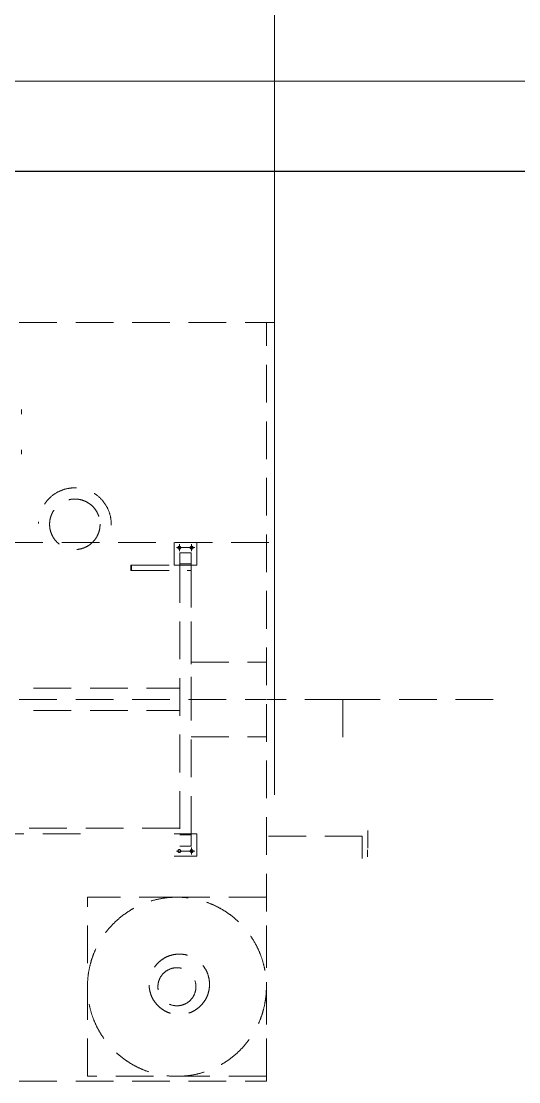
# Model space of a CAD drawing. Header units: inches. Extents: x 702888 to 852715, y 9845 to 271320.
# Drawn here: x 784117 to 787421, y 247203 to 254237 of the extents above; entities that cross this region are included whole.
import ezdxf

# ---------------------------------------------------------------- set-up
doc = ezdxf.new("R2010")
doc.units = ezdxf.units.IN
doc.header["$MEASUREMENT"] = 0
doc.linetypes.add('DASHED2', pattern=[0.375, 0.25, -0.125])
doc.layers.get('0').update_dxf_attribs({"lineweight": 5})
doc.layers.add('chain', color=2, linetype='Continuous', lineweight=5)
doc.layers.add('stru pipe', color=120, linetype='Continuous')

# ---------------------------------------------------------------- blocks, each defined once
blk = doc.blocks.new('A$C76b9bb42')
for p, q in [((74174.5672, 14160.1254), (74174.5672, 26720.6253)), ((68374.5672, 18293.9888), (82561.653, 18293.9888))]:
    blk.add_line(p, q)
at = {"linetype": 'DASHED2', "ltscale": 1000}
for p, q in [((69478.6423, 17293.9888), (74174.5672, 17293.9888)), ((74119.8014, 12262.6967), (74119.8014, 17293.9888)), ((72494.8877, 16686.4995), (72494.8877, 16716.1995)), ((72494.8877, 16419.1995), (72494.8877, 16448.8995)), ((69386.568, 15833.489), (74186.568, 15833.489)), ((73508.4264, 15684.989), (73508.4264, 15833.489)), ((73656.9264, 15833.489), (73656.9264, 15684.989)), ((73522.0611, 15800.0765), (73644.4856, 15800.0765)), ((73541.8389, 15775.8273), (73541.8389, 15823.7583)), ((73619.8014, 15766.664), (73545.5514, 15766.664)), ((73545.5514, 15692.414), (73545.5514, 15766.664)), ((73619.8014, 15766.664), (73619.8014, 15692.414)), ((73623.5139, 15823.7583), (73623.5139, 15775.8273)), ((73545.5514, 15692.414), (73545.5514, 15647.864)), ((73619.8014, 15692.414), (73545.5514, 15692.414)), ((73619.8014, 15684.989), (73619.8014, 15692.414)), ((73219.8014, 15684.989), (73619.8014, 15684.989)), ((73219.8014, 15647.864), (73219.8014, 15684.989)), ((73219.8014, 15647.864), (73619.8014, 15647.864)), ((73223.8014, 15647.864), (73223.8014, 15684.989)), ((73223.8014, 15684.989), (73545.5514, 15684.989)), ((73223.8014, 15647.864), (73545.5514, 15647.864)), ((73656.9264, 15684.989), (73508.4264, 15684.989)), ((73545.5514, 15684.989), (73545.5514, 13902.989)), ((73619.8014, 13902.989), (73619.8014, 15684.989)), ((73619.8014, 15684.989), (73619.8014, 14942.489)), ((73619.8014, 15041.4889), (74119.8014, 15041.4889)), ((73619.8014, 14719.739), (73619.8014, 14942.489)), ((69948.8923, 14868.2389), (73545.5514, 14868.2389)), ((69478.6423, 14793.989), (74119.8014, 14793.989)), ((74626.046, 14793.989), (74126.046, 14793.989)), ((74626.046, 14793.989), (74126.046, 14793.989)), ((74626.046, 14793.989), (75626.046, 14793.989)), ((74626.9758, 14793.9882), (74626.9758, 14447.1524)), ((69948.8923, 14719.7389), (73545.5514, 14719.7389)), ((73619.8014, 14546.4889), (74119.8014, 14546.4889)), ((73545.5514, 13940.114), (71558.7716, 13940.114)), ((72885.244, 13901.5621), (71558.7716, 13901.5621)), ((73656.9264, 13902.989), (73508.4264, 13902.989)), ((73619.8014, 13895.564), (73545.5514, 13895.564)), ((73619.8014, 13821.314), (73619.8014, 13902.989)), ((73656.9264, 13754.489), (73656.9264, 13902.989)), ((74133.4845, 13886.3506), (74756.667, 13887.7774)), ((74756.667, 13887.7774), (74756.667, 13739.2774)), ((74793.792, 13924.9024), (74793.792, 13806.1024)), ((73522.0611, 13787.9015), (73644.4856, 13787.9015)), ((73619.8014, 13821.314), (73545.5514, 13821.314)), ((73623.5139, 13764.2197), (73623.5139, 13812.1506)), ((74790.0795, 13796.9391), (74790.0795, 13749.0082)), ((73508.4264, 13754.489), (73656.9264, 13754.489)), ((73525.8014, 13481.9888), (72931.8014, 13481.9888)), ((72931.8014, 12293.9888), (72931.8014, 13481.9888)), ((74119.8014, 13481.9888), (73525.8014, 13481.9888)), ((74119.8014, 12293.9888), (74119.8014, 13481.9888)), ((69478.6423, 12262.6967), (74119.8014, 12262.6967)), ((74119.8014, 12293.9888), (72931.8014, 12293.9888))]:
    blk.add_line(p, q, dxfattribs=at)
for centre, radius in [((72847.973, 15955.0225), 167.5625), ((73541.8389, 15800.0765), 9.6525), ((73623.5139, 15800.0765), 9.6525), ((73541.8389, 13787.9015), 9.6525), ((73623.5139, 13787.9015), 9.6525), ((73525.8014, 12887.9888), 594), ((73541.7859, 12903.9733), 200.475), ((73525.8014, 12887.9888), 126.225)]:
    blk.add_circle(centre, radius, dxfattribs=at)
blk.add_arc((72847.973, 15955.0225), 241.8125, 358.58142124, 178.58142124, dxfattribs=at)
at = {"layer": 'chain', "color": 3}
blk.add_line((83678.5667, 18893.989), (55278.7179, 18893.989), dxfattribs=at)
at = {"layer": 'stru pipe'}
blk.add_lwpolyline([(67968.1101, 11093.9888), (82968.1101, 11093.9888), (82968.1101, 18293.9888), (67968.1101, 18293.9888)], close=True, dxfattribs=at)

msp = doc.modelspace()

# ---------------------------------------------------------------- linework, layer by layer
msp.add_circle((788386.798, 253839.31), 9967.954)

# ---------------------------------------------------------------- block references
at = {"layer": 'chain', "color": 1}
msp.add_blockref('A$C76b9bb42', (711625.145, 234945.321), dxfattribs=at)

doc.saveas('drawing.dxf')
